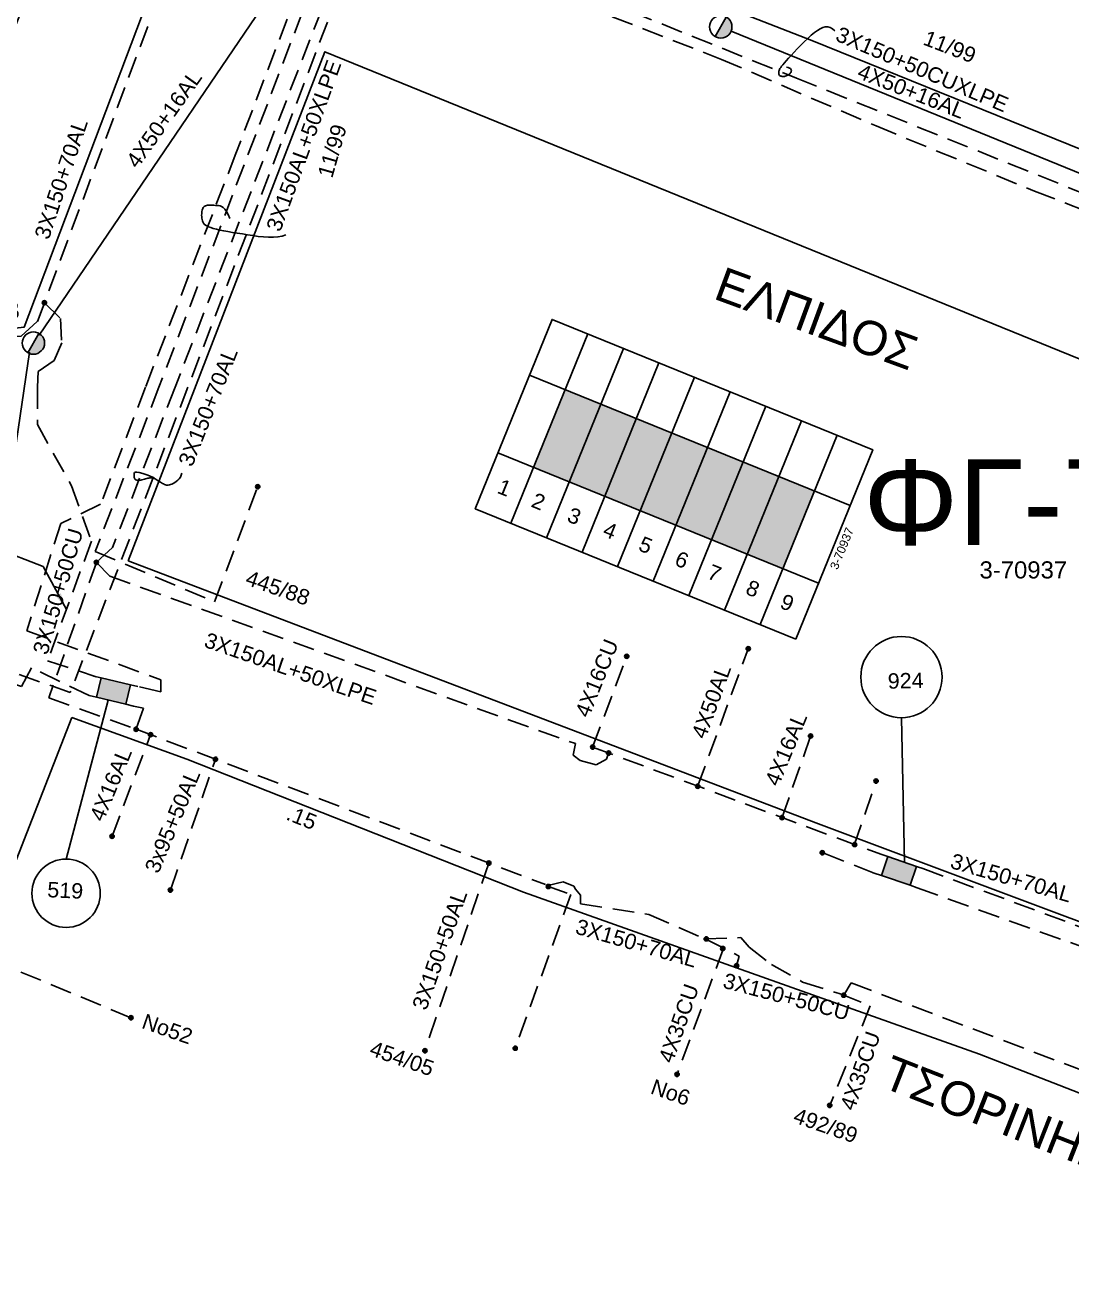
# Model space of a CAD drawing. Header units: millimetres. Extents: x 751 to 1825, y 360 to 872.
# Drawn here: x 1450.3 to 1511.5, y 695.4 to 768.2 of the extents above; entities that cross this region are included whole.
import ezdxf
from ezdxf.enums import TextEntityAlignment as Align

# ---------------------------------------------------------------- set-up
doc = ezdxf.new("R2010")
doc.units = ezdxf.units.MM
doc.linetypes.add('DASHED', pattern=[19.05, 12.7, -6.35])
for name, color, linetype in [('Link Box 4 Διευθύνσεων', 7, 'Continuous'), ('Άγνωστα', 7, 'Continuous'), ('Ασφαλειοκιβώτια Χ.Τ 9 αναχωρήσεων', 7, 'Continuous'), ('Γυμνά εναέρια ΧΤ (3Φ)   4x35CU', 7, 'Continuous'), ('Γυμνά εναέρια ΧΤ και ΦΟΠ (3Φ)   4x50+16AL', 7, 'Continuous'), ('Επιγραφές - Σχήματα', 7, 'Continuous'), ('Καλώδια ΧΤ   3x150+50AL', 7, 'DASHED'), ('Καλώδια ΧΤ   3x150+50CU', 7, 'DASHED'), ('Καλώδια ΧΤ   3x150AL+50XLPE', 7, 'DASHED'), ('Καλώδια ΧΤ   3x95+50CU', 7, 'DASHED'), ('Στύλος ΦΜ', 7, 'Continuous'), ('Στύλος ΦΜ @ 1', 7, 'Continuous'), ('Συνδέσεις', 7, 'Continuous'), ('Υπόβαθρο ΔΕΗ', 7, 'Continuous'), ('Υπόγεια Καλώδια Δικτύου ΧΤ   .15', 7, 'DASHED'), ('Υπόγεια καλώδια Δικτύου ΧΤ και Παρ. ΧΤ - 3X150+70 AL', 7, 'DASHED'), ('Υπόγεια καλώδια Παροχών ΧΤ   4x16AL', 7, 'DASHED'), ('Υπόγεια καλώδια Παροχών ΧΤ   4x16CU', 7, 'DASHED'), ('Υπόγεια καλώδια Παροχών ΧΤ   4x50AL', 7, 'DASHED')]:
    doc.layers.add(name, color=color, linetype=linetype)
doc.styles.get("Standard").update_dxf_attribs({"font": 'ARIAL.TTF'})
doc.linetypes.add('SYN_LINE', pattern='A,0.5,-0.0001,["/\\/\\/\\/",Standard,S=0.1,R=0,X=0,Y=-0.05],-0.25', length=0.7501)
doc.dimstyles.new('ISO-25', dxfattribs={"dimtxt": 2.5, "dimasz": 2.5, "dimexe": 1.25, "dimexo": 0.625, "dimtad": 1, "dimtxsty": 'Standard', "dimcen": 2.5, "dimadec": 0, "dimazin": 0, "dimtfac": 1, "dimtmove": 0, "dimatfit": 3, "dimfxl": 1, "dimarcsym": 0})

# ---------------------------------------------------------------- blocks, each defined once
blk = doc.blocks.new('_ΣΥΝΔΕΣΗ')
at = {"layer": 'Συνδέσεις', "linetype": 'SYN_LINE', "ltscale": 40}
blk.add_hatch(color=256, dxfattribs=at).paths.add_polyline_path([(0.5, -0.01, 1), (-0.5, -0.01, 1)])
at = {"layer": 'Συνδέσεις'}
blk.add_circle((0, -0.01), 0.5, dxfattribs=at)
blk = doc.blocks.new('ΥΠΑΡΧΩΝ ΤΣΙΜΕΝΤΕΝΙΟΣ ΣΤΥΛΟΣ')
at = {"layer": 'Στύλος ΦΜ'}
blk.add_hatch(color=256, dxfattribs=at).paths.add_polyline_path([(-1.29, -2.28, 0.574793), (2.62, 0, 0.268822), (1.3, 2.27)])
blk.add_line((-1.29, -2.28), (1.3, 2.27), dxfattribs=at)
blk.add_circle((0, 0), 2.62, dxfattribs=at)
at = {"layer": 'Στύλος ΦΜ', "flags": 4}
for tag, p in [('ΑΡΙΘΜΟΣ', (-4.68, 8.05)), ('ΤΥΠΟΣ', (-4.91, 3.03))]:
    blk.add_attdef(tag, p, '', height=4, dxfattribs=at)
blk = doc.blocks.new('LINK BOX 4 ΑΝΑΧΩΡΗΣΕΩΝ')
at = {"layer": 'Link Box 4 Διευθύνσεων', "ltscale": 40}
blk.add_hatch(color=256, dxfattribs=at).paths.add_polyline_path([(-3.54, 0), (-3.54, -4.67), (3.54, -4.67), (3.54, 0)])
for p, q in [((-3.54, 0), (-5.33, 0)), ((5.33, 0), (3.54, 0)), ((-3.54, -4.67), (-5.33, -4.67)), ((5.33, -4.67), (3.54, -4.67))]:
    blk.add_line(p, q, dxfattribs=at)
blk.add_lwpolyline([(-3.54, -4.67), (-3.54, 0), (3.54, 0), (3.54, -4.67)], close=True, dxfattribs=at)
blk = doc.blocks.new('ΑΣΦΑΛΕΙΟΚΙΒΩΤΙΟ ΥΠΟΣΤΑΘΜΟΥ 9 ΑΝΑΧΩΡΗΣΕΩΝ')
at = {"layer": 'Ασφαλειοκιβώτια Χ.Τ 9 αναχωρήσεων', "ltscale": 40}
for p, q in [((-23.8, 40.36), (24.02, 40.36)), ((-9.72, 40.36), (-9.72, -40.64)), ((9.94, 40.36), (9.94, -40.64)), ((-23.8, 31.36), (24.02, 31.36)), ((-23.8, 22.36), (24.02, 22.36)), ((-23.8, 13.36), (24.02, 13.36)), ((-23.8, 4.36), (24.02, 4.36)), ((-23.8, -4.64), (24.02, -4.64)), ((-23.8, -13.64), (24.02, -13.64)), ((-23.8, -22.64), (24.02, -22.64)), ((-23.8, -31.64), (24.02, -31.64))]:
    blk.add_line(p, q, dxfattribs=at)
at = {"layer": 'Ασφαλειοκιβώτια Χ.Τ 9 αναχωρήσεων'}
blk.add_lwpolyline([(-23.8, -40.64), (24.02, -40.64), (24.02, 40.36), (-23.8, 40.36)], close=True, dxfattribs=at)
for s, p in [('1', (-18.45, 37.24)), ('2', (-18.45, 28.67)), ('3', (-18.45, 19.6)), ('4', (-18.45, 10.58)), ('5', (-18.45, 1.57)), ('6', (-18.45, -7.57)), ('7', (-18.45, -15.81)), ('8', (-18.45, -25.5)), ('9', (-18.45, -34.19))]:
    blk.add_text(s, height=3.6, rotation=270, dxfattribs=at).set_placement(p)
at = {"layer": 'Ασφαλειοκιβώτια Χ.Τ 9 αναχωρήσεων', "ltscale": 40}
for tag, height, p in [('ΟΝΟΜΑ', 5, (-0.16, 44.31)), ('ΚΕΙΜΕΝΟ 1', 2, (17.06, 35.59)), ('ΚΕΙΜΕΝΟ 2', 2, (17.06, 26.88)), ('ΚΕΙΜΕΝΟ 3', 2, (17.06, 17.69)), ('ΚΕΙΜΕΝΟ 4', 2, (17.06, 8.71)), ('ΚΕΙΜΕΝΟ 5', 2, (17.06, -0.13)), ('ΚΕΙΜΕΝΟ 6', 2, (17.06, -9.05)), ('ΚΕΙΜΕΝΟ 7', 2, (17.06, -18.13)), ('ΚΕΙΜΕΝΟ 8', 2, (17.06, -26.85)), ('ΚΕΙΜΕΝΟ 9', 2, (17.06, -35.99)), ('ΣΧ', 2, (-0.1, -42.64))]:
    blk.add_attdef(tag, text='', height=height, dxfattribs=at).set_placement(p, align=Align.MIDDLE_CENTER)

msp = doc.modelspace()

# ---------------------------------------------------------------- hatches: boundary and pattern name
at = {"layer": 'Ασφαλειοκιβώτια Χ.Τ 9 αναχωρήσεων', "lineweight": 40, "ltscale": 0.1}
h = msp.add_hatch(color=133, dxfattribs=at)
h.dxf.hatch_style = 1
h.paths.add_polyline_path([(1481.925, 746.842), (1480.074, 742.29), (1482.159, 741.442), (1484.009, 745.995)])
h = msp.add_hatch(color=85, dxfattribs=at)
h.dxf.hatch_style = 1
h.paths.add_polyline_path([(1484.009, 745.995), (1482.159, 741.442), (1484.243, 740.595), (1486.093, 745.147)])
h = msp.add_hatch(color=1, dxfattribs=at)
h.dxf.hatch_style = 1
h.paths.add_polyline_path([(1486.093, 745.147), (1484.243, 740.595), (1486.328, 739.748), (1488.178, 744.3)])
h = msp.add_hatch(color=173, dxfattribs=at)
h.dxf.hatch_style = 1
h.paths.add_polyline_path([(1488.178, 744.3), (1486.328, 739.748), (1488.412, 738.901), (1490.262, 743.453)])
at = {"layer": 'Ασφαλειοκιβώτια Χ.Τ 9 αναχωρήσεων', "ltscale": 0.1}
h = msp.add_hatch(color=5, dxfattribs=at)
h.dxf.hatch_style = 1
h.paths.add_polyline_path([(1490.262, 743.453), (1488.412, 738.901), (1490.497, 738.054), (1492.347, 742.606)])
at = {"layer": 'Ασφαλειοκιβώτια Χ.Τ 9 αναχωρήσεων', "lineweight": 40, "ltscale": 0.1}
h = msp.add_hatch(color=30, dxfattribs=at)
h.dxf.hatch_style = 1
h.paths.add_polyline_path([(1492.347, 742.606), (1490.497, 738.054), (1492.581, 737.207), (1494.431, 741.759)])
h = msp.add_hatch(color=6, dxfattribs=at)
h.dxf.hatch_style = 1
h.paths.add_polyline_path([(1494.431, 741.759), (1492.581, 737.207), (1494.665, 736.359), (1496.515, 740.911)])

# ---------------------------------------------------------------- linework, layer by layer
at = {"layer": 'Άγνωστα', "color": 5, "linetype": 'DASHED', "lineweight": -2, "ltscale": 0.1}
msp.add_lwpolyline([(1454.068, 728.945), (1450.695, 730.572), (1450.119, 729.482), (1440.344, 732.827), (1439.43, 732.668), (1438.402, 732.668), (1437.899, 733.284), (1437.648, 733.923), (1414.142, 741.542), (1413.196, 741.128), (1412.481, 741.128), (1412.146, 742.01), (1412.146, 742.01), (1412.014, 742.468), (1410.011, 743.059), (1407.421, 735.858)], dxfattribs=at)
at = {"layer": 'Άγνωστα', "color": 30, "linetype": 'DASHED', "lineweight": -2, "ltscale": 0.1}
for points in [[(1498.85, 720.183), (1500.127, 723.941)], [(1499.958, 718.582), (1500.018, 718.561), (1496.976, 719.75)], [(1480.843, 717.812), (1482.269, 717.31), (1479.006, 708.318)]]:
    msp.add_lwpolyline(points, dxfattribs=at)
at = {"layer": 'Άγνωστα', "color": 6, "linetype": 'DASHED', "lineweight": -2, "ltscale": 0.1}
msp.add_lwpolyline([(1502.54, 717.701), (1525.635, 709.427), (1525.635, 709.427), (1527.143, 712.762)], dxfattribs=at)
at = {"layer": 'Γυμνά εναέρια ΧΤ (3Φ)   4x35CU', "color": 30, "linetype": 'DASHED', "lineweight": -2, "ltscale": 0.1}
for points in [[(1491.197, 714.169), (1488.438, 706.67)], [(1498.087, 711.479), (1499.787, 710.786), (1497.415, 704.97)]]:
    msp.add_lwpolyline(points, dxfattribs=at)
at = {"layer": 'Γυμνά εναέρια ΧΤ και ΦΟΠ (3Φ)   4x50+16AL', "color": 2, "ltscale": 0.1}
for points in [[(1451.14, 750.032), (1468.842, 776.059)], [(1450.587, 749.035), (1445.175, 712.312)]]:
    msp.add_lwpolyline(points, dxfattribs=at)
at = {"layer": 'Γυμνά εναέρια ΧΤ και ΦΟΠ (3Φ)   4x50+16AL', "color": 1, "ltscale": 0.1}
msp.add_lwpolyline([(1491.641, 767.816), (1518.283, 756.944)], dxfattribs=at)
at = {"layer": 'Επιγραφές - Σχήματα', "ltscale": 0.1}
for points in [[(1494.875, 765.708), (1494.976, 765.682), (1495.053, 765.652), (1495.109, 765.619), (1495.145, 765.584), (1495.165, 765.547), (1495.171, 765.508), (1495.165, 765.47), (1495.151, 765.432), (1495.13, 765.395), (1495.104, 765.359), (1495.073, 765.325), (1495.037, 765.294), (1494.997, 765.265), (1494.954, 765.238), (1494.909, 765.215), (1494.862, 765.196), (1494.814, 765.18), (1494.765, 765.169), (1494.717, 765.162), (1494.67, 765.16), (1494.625, 765.162), (1494.583, 765.17), (1494.545, 765.183), (1494.512, 765.202), (1494.483, 765.226), (1494.461, 765.256), (1494.444, 765.291), (1494.433, 765.329), (1494.428, 765.372), (1494.429, 765.417), (1494.436, 765.465), (1494.451, 765.515), (1494.472, 765.567), (1494.502, 765.623), (1494.544, 765.687), (1494.599, 765.761), (1494.669, 765.848), (1494.758, 765.953), (1494.867, 766.076), (1494.998, 766.223), (1495.152, 766.393), (1495.327, 766.582), (1495.516, 766.783), (1495.715, 766.989), (1495.92, 767.194), (1496.124, 767.39), (1496.324, 767.57), (1496.514, 767.727), (1496.69, 767.857), (1496.854, 767.956), (1497.009, 768.023), (1497.156, 768.057), (1497.299, 768.057), (1497.438, 768.021), (1497.578, 767.949), (1497.719, 767.838)], [(1462.298, 756.847), (1462.203, 757.085), (1462.108, 757.267), (1462.013, 757.4), (1461.919, 757.492), (1461.826, 757.552), (1461.733, 757.587), (1461.642, 757.605), (1461.551, 757.614), (1461.462, 757.622), (1461.376, 757.628), (1461.292, 757.633), (1461.211, 757.636), (1461.135, 757.636), (1461.064, 757.633), (1461, 757.627), (1460.941, 757.616), (1460.891, 757.602), (1460.847, 757.582), (1460.809, 757.558), (1460.776, 757.527), (1460.749, 757.49), (1460.726, 757.447), (1460.707, 757.396), (1460.69, 757.337), (1460.677, 757.271), (1460.666, 757.199), (1460.659, 757.121), (1460.656, 757.041), (1460.658, 756.959), (1460.665, 756.878), (1460.678, 756.799), (1460.698, 756.724), (1460.725, 756.654), (1460.762, 756.589), (1460.811, 756.528), (1460.875, 756.472), (1460.957, 756.418), (1461.06, 756.367), (1461.186, 756.318), (1461.338, 756.27), (1461.517, 756.223), (1461.722, 756.177), (1461.95, 756.131), (1462.198, 756.085), (1462.464, 756.039), (1462.745, 755.993), (1463.038, 755.946), (1463.341, 755.899), (1463.649, 755.852), (1463.96, 755.809), (1464.267, 755.775), (1464.567, 755.754), (1464.854, 755.752), (1465.124, 755.773), (1465.372, 755.823), (1465.593, 755.905)], [(1457.886, 741.676), (1457.505, 741.835), (1457.218, 741.94), (1457.009, 741.999), (1456.867, 742.021), (1456.779, 742.014), (1456.731, 741.985), (1456.711, 741.943), (1456.706, 741.896), (1456.704, 741.85), (1456.704, 741.808), (1456.706, 741.768), (1456.71, 741.731), (1456.716, 741.697), (1456.726, 741.666), (1456.738, 741.638), (1456.753, 741.613), (1456.772, 741.591), (1456.794, 741.572), (1456.821, 741.557), (1456.852, 741.545), (1456.889, 741.538), (1456.931, 741.534), (1456.979, 741.535), (1457.034, 741.541), (1457.096, 741.552), (1457.162, 741.566), (1457.233, 741.583), (1457.305, 741.602), (1457.377, 741.621), (1457.447, 741.64), (1457.514, 741.656), (1457.575, 741.67), (1457.629, 741.68), (1457.678, 741.685), (1457.723, 741.686), (1457.766, 741.682), (1457.808, 741.673), (1457.85, 741.659), (1457.895, 741.64), (1457.944, 741.615), (1457.997, 741.585), (1458.055, 741.55), (1458.116, 741.512), (1458.179, 741.472), (1458.243, 741.433), (1458.306, 741.394), (1458.368, 741.358), (1458.428, 741.325), (1458.485, 741.298), (1458.539, 741.276), (1458.593, 741.261), (1458.649, 741.254), (1458.706, 741.254), (1458.769, 741.263), (1458.836, 741.282), (1458.912, 741.311), (1458.995, 741.351), (1459.084, 741.402), (1459.173, 741.464), (1459.26, 741.538), (1459.341, 741.625), (1459.412, 741.724), (1459.468, 741.835), (1459.507, 741.96)]]:
    msp.add_lwpolyline(points, dxfattribs=at)
at = {"layer": 'Επιγραφές - Σχήματα', "lineweight": -2, "ltscale": 0.1}
for points in [[(1455.189, 728.681), (1452.727, 719.378)], [(1501.792, 719.189), (1501.611, 727.643)]]:
    msp.add_lwpolyline(points, dxfattribs=at)
at = {"layer": 'Επιγραφές - Σχήματα', "ltscale": 0.1}
for centre, radius in [((1501.611, 730.022), 2.379), ((1452.727, 717.378), 2)]:
    msp.add_circle(centre, radius, dxfattribs=at)
at = {"layer": 'Καλώδια ΧΤ   3x150+50AL', "color": 30, "linetype": 'DASHED', "lineweight": -2, "ltscale": 0.1}
msp.add_lwpolyline([(1477.463, 719.144), (1473.72, 708.165)], dxfattribs=at)
at = {"layer": 'Καλώδια ΧΤ   3x150+50CU', "color": 30, "linetype": 'DASHED', "lineweight": -2, "ltscale": 0.1}
msp.add_lwpolyline([(1490.12, 714.711), (1492.206, 714.787), (1492.693, 714.219), (1494.015, 713.203), (1495.824, 712.187), (1498.161, 711.456)], dxfattribs=at)
at = {"layer": 'Καλώδια ΧΤ   3x150AL+50XLPE', "color": 7, "linetype": 'DASHED', "ltscale": 0.1}
msp.add_lwpolyline([(1481.716, 792.04), (1472.071, 794.994), (1465.987, 775.98), (1477.588, 771.418), (1491.087, 766.163), (1500.124, 762.264), (1509.398, 758.459), (1517.923, 755.134), (1529.009, 750.573), (1537.836, 746.982), (1563.974, 736.66), (1561.92, 730.898), (1581.686, 723.127), (1597.607, 767.992), (1599.705, 769.139), (1601.515, 769.15)], dxfattribs=at)
at = {"layer": 'Καλώδια ΧΤ   3x150AL+50XLPE', "color": 5, "linetype": 'DASHED', "ltscale": 0.1}
msp.add_lwpolyline([(1481.293, 790.882), (1473.03, 793.927), (1466.263, 774.804), (1467.699, 773.86), (1462.659, 760.649), (1457.373, 746.982), (1454.74, 740.134), (1452.408, 739.009), (1450.423, 732.727), (1458.26, 729.873), (1458.26, 729.171), (1456.93, 729.469)], dxfattribs=at)
at = {"layer": 'Καλώδια ΧΤ   3x150AL+50XLPE', "color": 133, "linetype": 'DASHED', "ltscale": 0.1}
msp.add_lwpolyline([(1481.082, 790.304), (1473.177, 792.888), (1467.084, 775.136), (1468.588, 774.22), (1458.161, 746.982), (1454.424, 737.367), (1461.418, 734.431), (1463.941, 741.165)], dxfattribs=at)
at = {"layer": 'Καλώδια ΧΤ   3x150AL+50XLPE', "color": 2, "linetype": 'DASHED', "ltscale": 0.1}
msp.add_lwpolyline([(1480.899, 789.804), (1473.855, 791.741), (1468.14, 776.057), (1495.466, 765.063), (1512.995, 758.024), (1527.408, 752.25), (1530.187, 750.862), (1530.944, 751.031)], dxfattribs=at)
at = {"layer": 'Καλώδια ΧΤ   3x150AL+50XLPE', "color": 30, "linetype": 'DASHED', "lineweight": -2, "ltscale": 0.1}
for points in [[(1454.494, 736.736), (1455.274, 735.921), (1482.537, 726.133), (1482.396, 725.464), (1482.809, 725.154), (1483.739, 724.889), (1484.344, 725.228), (1484.492, 725.641)], [(1483.538, 725.931), (1500.395, 719.666)], [(1498.237, 711.418), (1498.671, 712.14), (1521.471, 703.5), (1543.578, 694.609), (1540.609, 686.985), (1542.115, 686.446), (1542.984, 688.571)]]:
    msp.add_lwpolyline(points, dxfattribs=at)
at = {"layer": 'Καλώδια ΧΤ   3x95+50CU', "color": 30, "linetype": 'DASHED', "lineweight": -2, "ltscale": 0.1}
msp.add_lwpolyline([(1458.832, 717.564), (1461.518, 725.377)], dxfattribs=at)
at = {"layer": 'Υπόβαθρο ΔΕΗ', "ltscale": 0.1}
for points in [[(1560.316, 741.414), (1538.87, 749.952), (1518.053, 758.497), (1496.373, 767.257), (1472.088, 776.729), (1483.323, 805.997), (1532.912, 785.483), (1570.876, 769.118), (1560.327, 741.409)], [(1432.908, 779.059), (1457.735, 770.272), (1450.273, 750.504), (1444.552, 749.873), (1431.053, 774.743), (1432.908, 779.059)]]:
    msp.add_lwpolyline(points, dxfattribs=at)
at = {"layer": 'Υπόβαθρο ΔΕΗ', "lineweight": -2, "ltscale": 0.1}
for points in [[(1456.363, 736.83), (1467.87, 766.608), (1556.688, 730.465), (1546.521, 702.802), (1496.596, 721.507), (1456.363, 736.83)], [(1453.059, 727.667), (1437.276, 687.276), (1459.458, 678.873), (1489.614, 667.517), (1509.677, 659.796), (1528.293, 652.739), (1538.972, 682.617), (1542.722, 693.747), (1506.188, 707.956), (1479.491, 717.447), (1459.785, 725.215), (1453.059, 727.667)]]:
    msp.add_lwpolyline(points, dxfattribs=at)
at = {"layer": 'Υπόγεια Καλώδια Δικτύου ΧΤ   .15', "color": 30, "linetype": 'DASHED', "lineweight": -2, "ltscale": 0.1}
for points in [[(1456.661, 728.333), (1457.262, 728.202), (1456.823, 726.979)], [(1456.823, 726.979), (1480.782, 717.884)]]:
    msp.add_lwpolyline(points, dxfattribs=at)
at = {"layer": 'Υπόγεια καλώδια Δικτύου ΧΤ και Παρ. ΧΤ - 3X150+70 AL', "color": 30, "linetype": 'DASHED', "ltscale": 0.1}
msp.add_lwpolyline([(1478.471, 783.584), (1473.883, 785.072), (1459.104, 746.982), (1455.442, 737.603), (1454.494, 736.736), (1451.717, 728.807), (1456.823, 726.979)], dxfattribs=at)
at = {"layer": 'Υπόγεια καλώδια Δικτύου ΧΤ και Παρ. ΧΤ - 3X150+70 AL', "color": 5, "linetype": 'DASHED', "ltscale": 0.1}
for points in [[(1478.26, 783.004), (1474.133, 784.35), (1459.858, 746.982), (1452.97, 729.127), (1439.783, 733.743)], [(1435.513, 765.312), (1437.985, 760.836), (1441.039, 755.38), (1444.044, 749.552), (1450.098, 749.972), (1451.048, 750.833), (1458.409, 770.518), (1451.732, 772.909), (1449.451, 767.377)], [(1451.458, 751.928), (1452.399, 750.994), (1452.467, 749.574), (1452.027, 748.543), (1451.08, 747.901), (1451.042, 746.982), (1451.042, 744.794), (1453.045, 741.214), (1454.212, 737.981), (1451.64, 730.974), (1454.487, 730.046)]]:
    msp.add_lwpolyline(points, dxfattribs=at)
at = {"layer": 'Υπόγεια καλώδια Δικτύου ΧΤ και Παρ. ΧΤ - 3X150+70 AL', "color": 6, "linetype": 'DASHED', "lineweight": -2, "ltscale": 0.1}
msp.add_lwpolyline([(1502.853, 718.827), (1521.891, 711.775)], dxfattribs=at)
at = {"layer": 'Υπόγεια καλώδια Δικτύου ΧΤ και Παρ. ΧΤ - 3X150+70 AL', "color": 30, "linetype": 'DASHED', "lineweight": -2, "ltscale": 0.1}
msp.add_lwpolyline([(1480.923, 717.83), (1481.822, 718.051), (1482.441, 717.799), (1482.544, 717.627), (1482.831, 717.272), (1482.831, 716.768), (1486.83, 716.141), (1490.12, 714.711), (1492.123, 713.703), (1491.96, 713.141)], dxfattribs=at)
at = {"layer": 'Υπόγεια καλώδια Δικτύου ΧΤ και Παρ. ΧΤ - 3X150+70 AL', "color": 2, "linetype": 'DASHED', "lineweight": -2, "ltscale": 0.1}
msp.add_lwpolyline([(1456.52, 710.1), (1446.841, 714.105), (1436.433, 687.131), (1450.281, 681.547)], dxfattribs=at)
at = {"layer": 'Υπόγεια καλώδια Παροχών ΧΤ   4x16AL', "color": 30, "linetype": 'DASHED', "lineweight": -2, "ltscale": 0.1}
for points in [[(1455.414, 720.717), (1457.669, 726.658)], [(1494.614, 721.773), (1496.296, 726.582)]]:
    msp.add_lwpolyline(points, dxfattribs=at)
at = {"layer": 'Υπόγεια καλώδια Παροχών ΧΤ   4x16CU', "color": 30, "linetype": 'DASHED', "lineweight": -2, "ltscale": 0.1}
msp.add_lwpolyline([(1483.538, 725.931), (1485.551, 731.295)], dxfattribs=at)
at = {"layer": 'Υπόγεια καλώδια Παροχών ΧΤ   4x50AL', "color": 30, "linetype": 'DASHED', "lineweight": -2, "ltscale": 0.1}
msp.add_lwpolyline([(1489.684, 723.624), (1492.643, 731.687)], dxfattribs=at)

# ---------------------------------------------------------------- block references
at = {"layer": 'Link Box 4 Διευθύνσεων', "ltscale": 0.1}
for p, xscale, yscale, zscale, rotation in [((1455.633, 729.775), 0.2499999999999419, 0.2499999999999419, 0.2499999999999419, 346.7130786530924), ((1501.656, 719.236), 0.2500000000000395, 0.2500000000000395, 0.2500000000000395, 341.1621590856575)]:
    msp.add_blockref('LINK BOX 4 ΑΝΑΧΩΡΗΣΕΩΝ', p, dxfattribs=dict(at, xscale=xscale, yscale=yscale, zscale=zscale, rotation=rotation))
at = {"layer": 'Ασφαλειοκιβώτια Χ.Τ 9 αναχωρήσεων', "ltscale": 0.1}
ref = msp.add_blockref('ΑΣΦΑΛΕΙΟΚΙΒΩΤΙΟ ΥΠΟΣΤΑΘΜΟΥ 9 ΑΝΑΧΩΡΗΣΕΩΝ', (1488.253, 741.588), dxfattribs=dict(at, xscale=0.25, yscale=0.25, zscale=0.25, rotation=67.88164203146385))
ref.add_attrib('ΣΧ', '3-70937', dxfattribs={"ltscale": 40, "height": 0.5, "rotation": 67.88164}).set_placement((1498.12, 737.55), align=Align.MIDDLE_CENTER)
at = {"layer": 'Καλώδια ΧΤ   3x150+50AL', "linetype": 'DASHED', "ltscale": 0.1, "xscale": 0.25, "yscale": 0.25, "zscale": 0.25}
for p in [(1477.463, 719.144), (1473.72, 708.165)]:
    msp.add_blockref('_ΣΥΝΔΕΣΗ', p, dxfattribs=at)
at = {"layer": 'Στύλος ΦΜ @ 1', "ltscale": 0.1, "xscale": 0.25, "yscale": 0.25, "zscale": 0.25}
msp.add_blockref('ΥΠΑΡΧΩΝ ΤΣΙΜΕΝΤΕΝΙΟΣ ΣΤΥΛΟΣ', (1491.036, 768.063), dxfattribs=at)
at = {"layer": 'Στύλος ΦΜ @ 1', "ltscale": 0.1}
ref = msp.add_blockref('ΥΠΑΡΧΩΝ ΤΣΙΜΕΝΤΕΝΙΟΣ ΣΤΥΛΟΣ', (1450.81, 749.567), dxfattribs=dict(at, xscale=0.25, yscale=0.25, zscale=0.25))
ref.add_attrib('ΤΥΠΟΣ', '11ΛB', (1446.611, 750.986), dxfattribs={"layer": 'Στύλος ΦΜ', "height": 1, "flags": 4})
at = {"layer": 'Συνδέσεις', "ltscale": 0.1, "xscale": 0.25, "yscale": 0.25, "zscale": 0.25}
for p in [(1451.458, 751.928), (1463.941, 741.165), (1454.494, 736.736), (1485.532, 731.243), (1456.823, 726.979), (1483.539, 725.934), (1484.471, 725.584), (1461.463, 725.217), (1500.127, 723.941), (1498.868, 720.233), (1496.976, 719.75), (1480.946, 717.776), (1458.832, 717.564), (1490.184, 714.714), (1491.152, 714.149), (1491.96, 713.141), (1498.237, 711.418), (1456.52, 710.1), (1479.006, 708.318), (1488.481, 706.785), (1497.415, 704.97)]:
    msp.add_blockref('_ΣΥΝΔΕΣΗ', p, dxfattribs=at)
at = {"layer": 'Υπόγεια καλώδια Παροχών ΧΤ   4x16AL', "linetype": 'DASHED', "ltscale": 0.1, "xscale": 0.25, "yscale": 0.25, "zscale": 0.25}
for p in [(1457.669, 726.658), (1496.296, 726.582), (1494.626, 721.81), (1455.414, 720.717)]:
    msp.add_blockref('_ΣΥΝΔΕΣΗ', p, dxfattribs=at)
at = {"layer": 'Υπόγεια καλώδια Παροχών ΧΤ   4x50AL', "linetype": 'DASHED', "ltscale": 0.1, "xscale": 0.25, "yscale": 0.25, "zscale": 0.25}
for p in [(1492.643, 731.687), (1489.691, 723.644)]:
    msp.add_blockref('_ΣΥΝΔΕΣΗ', p, dxfattribs=at)

# ---------------------------------------------------------------- texts
at = {"layer": 'Γυμνά εναέρια ΧΤ (3Φ)   4x35CU', "color": 7, "ltscale": 0.1, "char_height": 0.9, "width": 84.18588, "attachment_point": 1, "rotation": 70.79149}
for insert in [(1487.366, 707.675), (1497.992, 704.901)]:
    msp.add_mtext('4X35CU', dxfattribs=dict(at, insert=insert))
at = {"layer": 'Γυμνά εναέρια ΧΤ και ΦΟΠ (3Φ)   4x50+16AL', "color": 7, "ltscale": 0.1, "char_height": 0.9, "width": 84.18588, "attachment_point": 1}
for insert, rotation in [((1499.293, 765.938), 338.36483), ((1456.169, 760.247), 54.59178)]:
    msp.add_mtext('4X50+16AL', dxfattribs=dict(at, insert=insert, rotation=rotation))
at = {"layer": 'Επιγραφές - Σχήματα', "ltscale": 0.1, "char_height": 0.9, "width": 84.18588, "attachment_point": 1}
for s, insert, rotation in [('11/99', (1503.134, 767.89), 338.9278), ('11/99', (1467.429, 759.417), 74.04998), ('519', (1451.65, 718.051), 357.23653)]:
    msp.add_mtext(s, dxfattribs=dict(at, insert=insert, rotation=rotation))
at = {"layer": 'Επιγραφές - Σχήματα', "ltscale": 0.1, "attachment_point": 5}
for s, insert, char_height, rotation in [('ΕΛΠΙΔΟΣ', (1496.639, 750.993), 2, 339.80281), ('445/88', (1465.118, 735.24), 0.9, 340.87832), ('924', (1501.856, 729.808), 0.9, 1.18938), ('No52', (1458.652, 709.435), 0.9, 340.87832), ('454/05', (1472.381, 707.71), 0.9, 340.87832), ('ΤΣΟΡΙΝΗΣ', (1507.228, 704.439), 2, 338.57376), ('No6', (1488.101, 705.725), 0.9, 340.87832), ('492/89', (1497.177, 703.789), 0.9, 340.87832)]:
    msp.add_mtext(s, dxfattribs=dict(at, insert=insert, char_height=char_height, rotation=rotation))
at = {"layer": 'Επιγραφές - Σχήματα', "attachment_point": 1}
for s, insert, char_height, width in [('Φ{\\fArial|b0|i0|c204|p34;Г}-79', (1499.366, 742.757), 5, 10.91721), ('3-70937', (1506.181, 736.796), 1, 2.62751)]:
    msp.add_mtext(s, dxfattribs=dict(at, insert=insert, char_height=char_height, width=width))
at = {"layer": 'Καλώδια ΧΤ   3x150+50AL', "color": 7, "linetype": 'DASHED', "ltscale": 0.1, "insert": (1472.952, 710.776), "char_height": 0.9, "width": 84.18588, "attachment_point": 1, "rotation": 70.65999}
msp.add_mtext('3X150+50AL', dxfattribs=at)
at = {"layer": 'Καλώδια ΧΤ   3x150+50CU', "color": 7, "linetype": 'DASHED', "ltscale": 0.1, "char_height": 0.9, "width": 84.18588, "attachment_point": 1}
for insert, rotation in [((1450.758, 731.528), 73.76733), ((1491.331, 712.736), 345.218)]:
    msp.add_mtext('3X150+50CU', dxfattribs=dict(at, insert=insert, rotation=rotation))
at = {"layer": 'Καλώδια ΧΤ   3x150AL+50XLPE', "color": 7, "linetype": 'DASHED', "ltscale": 0.1, "char_height": 0.9, "width": 13.92422, "attachment_point": 5}
for s, insert, rotation in [('3X150+50CUXLPE', (1502.823, 765.576), 336.86236), ('3X150AL+50XLPE', (1466.635, 761.113), 70.00134), ('3X150AL+50XLPE', (1465.854, 730.515), 340.95275)]:
    msp.add_mtext(s, dxfattribs=dict(at, insert=insert, rotation=rotation))
at = {"layer": 'Καλώδια ΧΤ   3x95+50CU', "linetype": 'DASHED', "lineweight": 40, "ltscale": 0.1, "insert": (1457.293, 718.828), "char_height": 0.9, "width": 84.18588, "attachment_point": 1, "rotation": 67.17302}
msp.add_mtext('3x95+50AL', dxfattribs=at)
at = {"layer": 'Υπόγεια Καλώδια Δικτύου ΧΤ   .15', "color": 7, "linetype": 'DASHED', "ltscale": 0.1, "insert": (1465.873, 722.548), "char_height": 0.9, "width": 84.18588, "attachment_point": 1, "rotation": 338.13023}
msp.add_mtext('.15', dxfattribs=at)
at = {"layer": 'Υπόγεια καλώδια Δικτύου ΧΤ και Παρ. ΧΤ - 3X150+70 AL', "color": 7, "linetype": 'DASHED', "ltscale": 0.1, "char_height": 0.9, "width": 84.18588, "attachment_point": 1}
for insert, rotation in [((1450.851, 755.847), 71.54868), ((1459.262, 742.604), 68.34012), ((1504.657, 719.737), 343.75224), ((1482.716, 715.899), 343.98641)]:
    msp.add_mtext('3X150+70AL', dxfattribs=dict(at, insert=insert, rotation=rotation))
at = {"layer": 'Υπόγεια καλώδια Παροχών ΧΤ   4x16AL', "color": 7, "linetype": 'DASHED', "ltscale": 0.1, "char_height": 0.9, "width": 84.18588, "attachment_point": 1}
for insert, rotation in [((1493.585, 723.919), 67.60349), ((1454.069, 721.854), 67.68789)]:
    msp.add_mtext('4X16AL', dxfattribs=dict(at, insert=insert, rotation=rotation))
at = {"layer": 'Υπόγεια καλώδια Παροχών ΧΤ   4x16CU', "color": 7, "linetype": 'DASHED', "ltscale": 0.1, "insert": (1482.477, 727.927), "char_height": 0.9, "width": 84.18588, "attachment_point": 1, "rotation": 68.18252}
msp.add_mtext('4X16CU', dxfattribs=at)
at = {"layer": 'Υπόγεια καλώδια Παροχών ΧΤ   4x50AL', "color": 7, "linetype": 'DASHED', "ltscale": 0.1, "insert": (1489.291, 726.653), "char_height": 0.9, "width": 84.18588, "attachment_point": 1, "rotation": 70.05921}
msp.add_mtext('4X50AL', dxfattribs=at)

# ---------------------------------------------------------------- leaders
at = {"layer": 'Επιγραφές - Σχήματα', "ltscale": 0.1}
msp.add_leader([(1452.74, 733.973), (1451.384, 736.498), (1445.917, 738.622)], dimstyle='ISO-25', override={"dimasz": 1, "dimgap": 0.625, "dimtad": 0}, dxfattribs=at)

doc.saveas('drawing.dxf')
